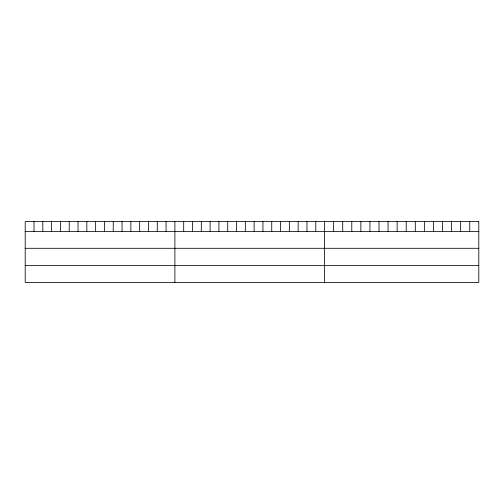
<?xml version="1.0" encoding="UTF-8"?>
<svg xmlns="http://www.w3.org/2000/svg" width="504" height="504" viewBox="0 0 504 504"><rect width="100%" height="100%" fill="white"/><g stroke="black" fill="none" stroke-linecap="round" stroke-linejoin="round"><path stroke-width="0.76" d="M25.2 231.475L478.8 231.475M25.2 248.296L478.8 248.296M25.2 265.627L478.8 265.627M469.728 221.552L469.728 231.475M460.656 221.552L460.656 231.475M451.584 221.552L451.584 231.475M442.512 221.552L442.512 231.475M433.44 221.552L433.44 231.475M424.368 221.552L424.368 231.475M415.296 221.552L415.296 231.475M406.224 221.552L406.224 231.475M397.152 221.552L397.152 231.475M388.08 221.552L388.08 231.475M379.008 221.552L379.008 231.475M369.936 221.552L369.936 231.475M360.864 221.552L360.864 231.475M351.792 221.552L351.792 231.475M342.72 221.552L342.72 231.475M333.648 221.552L333.648 231.475M324.576 221.552L324.576 282.448M315.769 221.552L315.769 231.475M306.968 221.552L306.968 231.475M298.16 221.552L298.16 231.475M289.353 221.552L289.353 231.475M280.552 221.552L280.552 231.475M271.744 221.552L271.744 231.475M262.937 221.552L262.937 231.475M254.136 221.552L254.136 231.475M245.328 221.552L245.328 231.475M236.527 221.552L236.527 231.475M227.72 221.552L227.72 231.475M218.912 221.552L218.912 231.475M210.111 221.552L210.111 231.475M201.304 221.552L201.304 231.475M192.496 221.552L192.496 231.475M183.695 221.552L183.695 231.475M174.888 221.552L174.888 282.448M166.081 221.552L166.081 231.475M157.28 221.552L157.28 231.475M148.472 221.552L148.472 231.475M139.665 221.552L139.665 231.475M130.864 221.552L130.864 231.475M122.056 221.552L122.056 231.475M113.249 221.552L113.249 231.475M104.448 221.552L104.448 231.475M95.64 221.552L95.64 231.475M86.839 221.552L86.839 231.475M78.032 221.552L78.032 231.475M69.224 221.552L69.224 231.475M60.423 221.552L60.423 231.475M51.616 221.552L51.616 231.475M42.809 221.552L42.809 231.475M34.007 221.552L34.007 231.475M478.8 221.552L25.2 221.552L25.2 282.448L478.8 282.448L478.8 221.552"/></g></svg>
